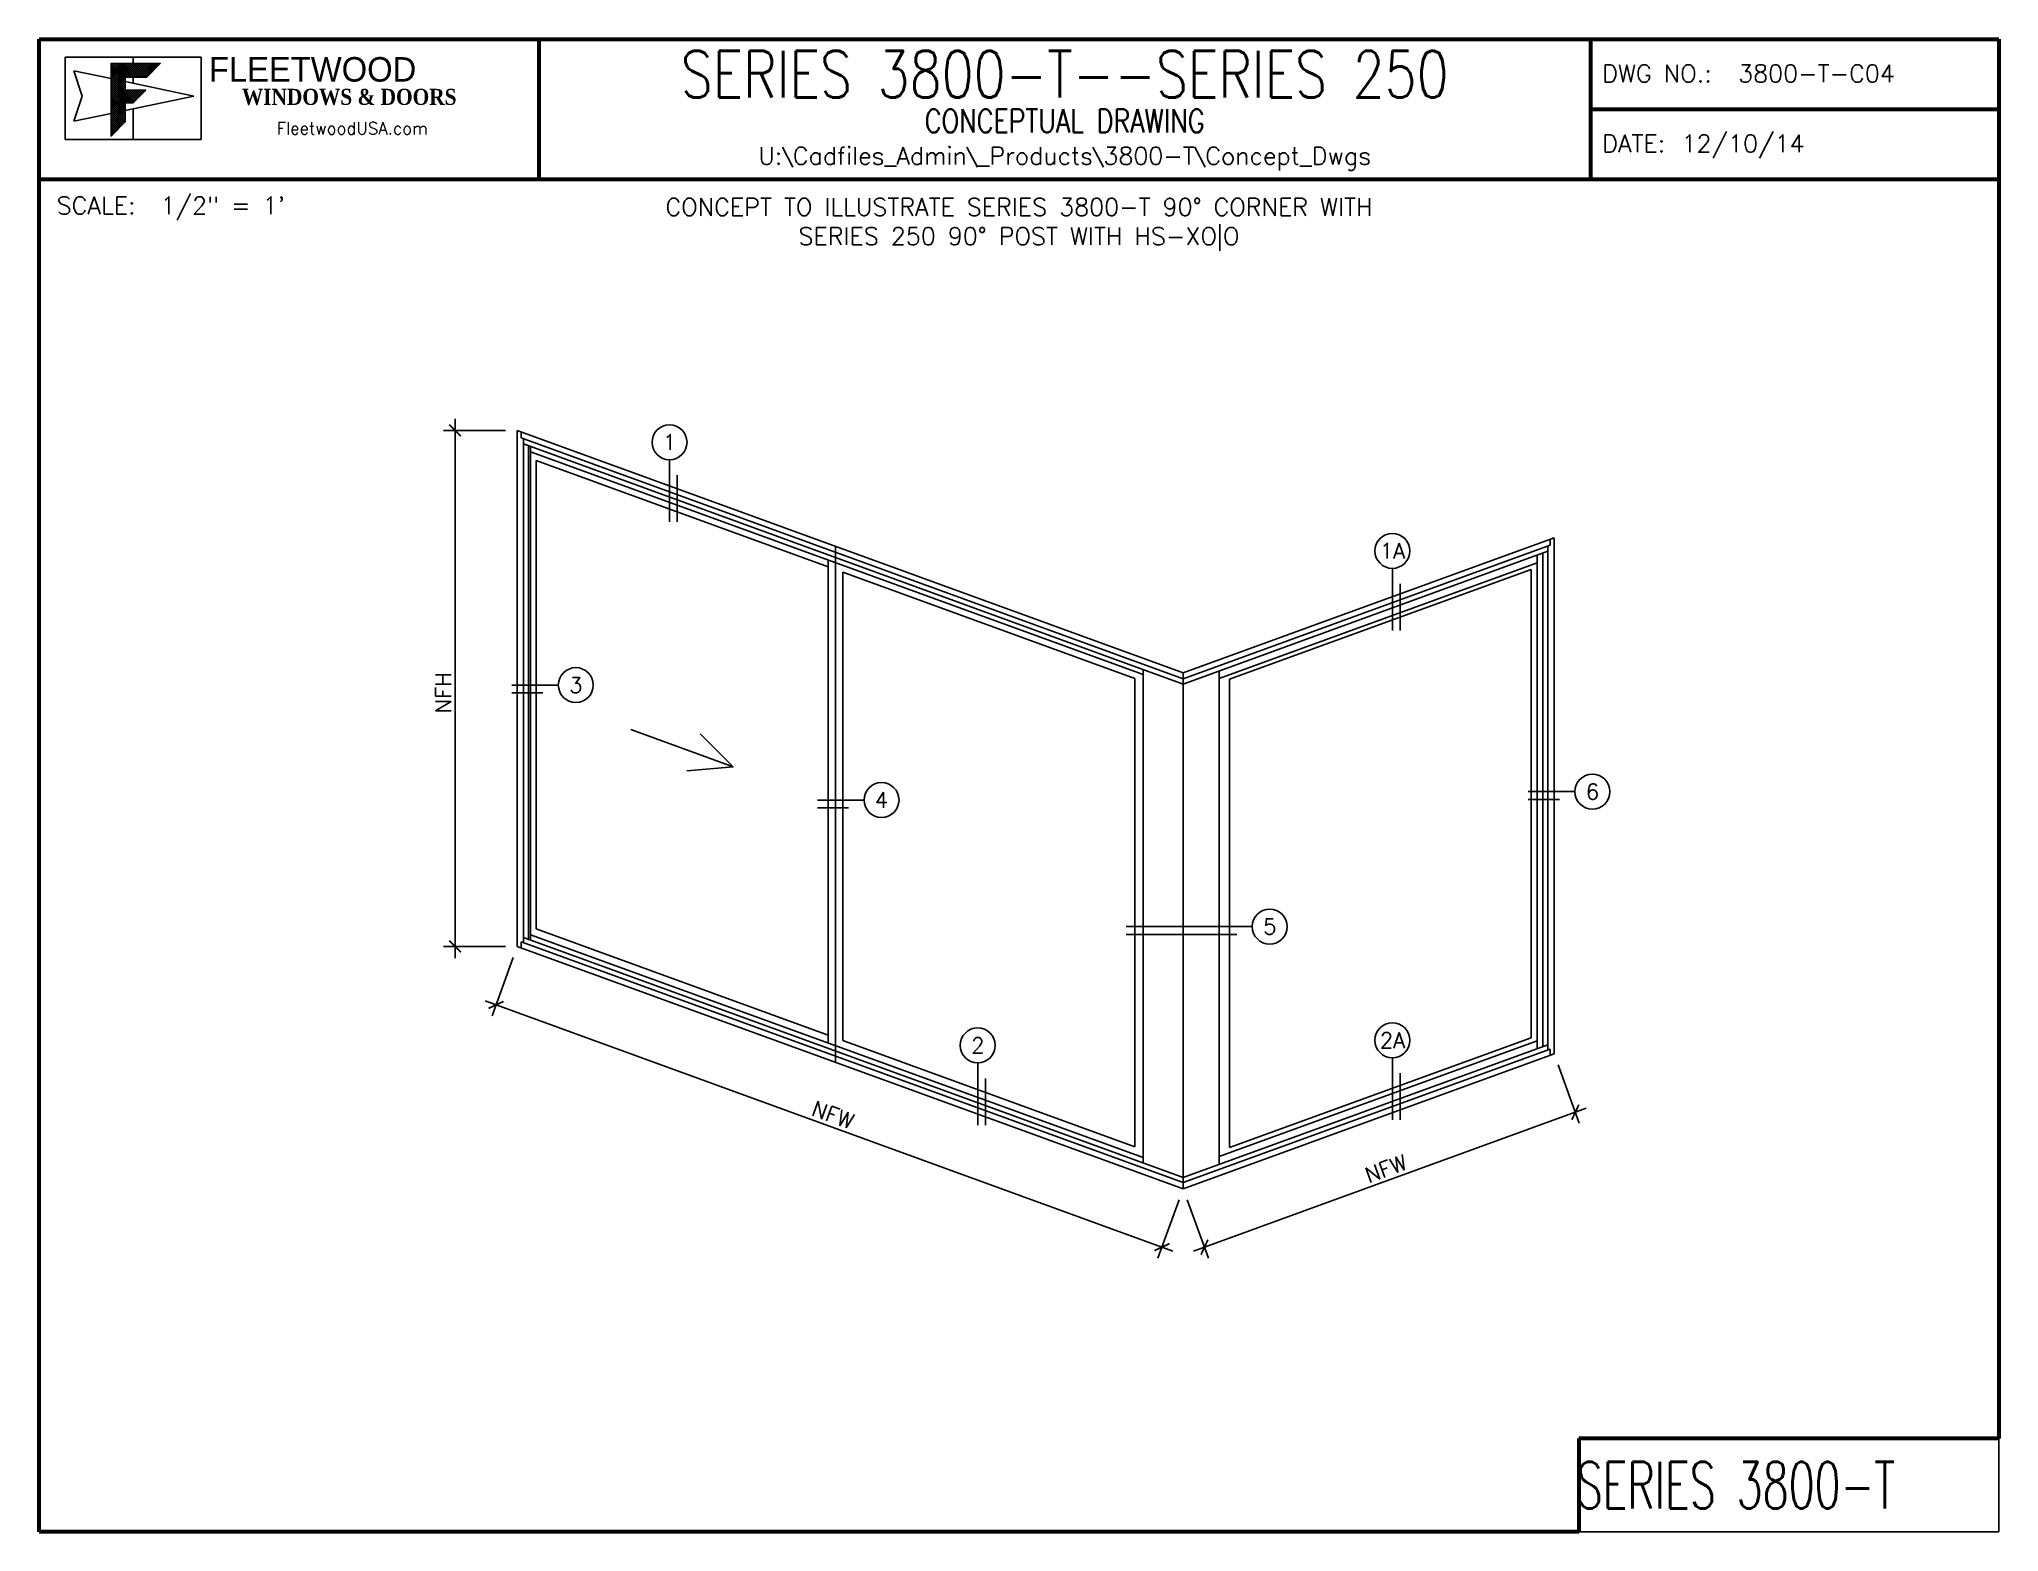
# Paper-space layout '1' of a CAD drawing. Extents: x 0 to 10.5, y 0 to 8.
# The model-space entities are those that its viewports show. They can reach past a viewport. Long polylines and large blocks are cut down to what shows.
import ezdxf
from ezdxf.enums import TextEntityAlignment as Align

# ---------------------------------------------------------------- set-up
doc = ezdxf.new("R2010")
doc.units = 0
doc.header["$MEASUREMENT"] = 0
doc.linetypes.add('CENTER', pattern=[2, 1.25, -0.25, 0.25, -0.25])
doc.layers.get('0').update_dxf_attribs({"linetype": 'CONTINUOUS'})
doc.layers.get('Defpoints').update_dxf_attribs({"linetype": 'CONTINUOUS'})
for name, color, linetype in [('CENTERLINE', 40, 'CENTER'), ('FRAME', 1, 'CONTINUOUS'), ('TEXT', 7, 'CONTINUOUS'), ('VENT', 5, 'CONTINUOUS')]:
    doc.layers.add(name, color=color, linetype=linetype)
doc.layers.add('No Print', color=30, linetype='CONTINUOUS', plot=False)
doc.layers.add('VP', color=40, linetype='CONTINUOUS', plot=False)
doc.styles.get("Standard").update_dxf_attribs({"font": 'romans.shx'})
doc.dimstyles.new('1X1', dxfattribs={"dimscale": 16, "dimtxt": 0.125, "dimasz": 0.09375, "dimexe": 0.09375, "dimexo": 0.09375, "dimgap": 0.032, "dimtad": 1, "dimdec": 4, "dimzin": 11, "dimdsep": 46, "dimlunit": 5, "dimtxsty": 'Standard', "dimblk1": 'ARCHTICK', "dimblk2": 'ARCHTICK', "dimsah": 1, "dimcen": 0.09, "dimdle": 0.09375, "dimadec": 0, "dimazin": 0, "dimtfac": 1, "dimtdec": 4, "dimtofl": 0, "dimtmove": 0, "dimatfit": 3, "dimldrblk": 'ARCHTICK', "dimfxl": 0, "dimfrac": 2, "dimtolj": 1, "dimtzin": 0, "dimarcsym": 0})

# ---------------------------------------------------------------- blocks, each defined once
blk = doc.blocks.new('CONCEPT LTB')
h = blk.add_hatch()
h.set_pattern_fill('ANSI37', color=151, scale=0.06, style=0)
h.paths.add_polyline_path([(0.649, 7.87), (0.385, 7.87), (0.385, 7.481), (0.461, 7.557), (0.461, 7.659), (0.503, 7.659), (0.571, 7.727), (0.461, 7.727), (0.461, 7.797), (0.576, 7.797)])
at = {"lineweight": 60}
for p, q in [((0, 0), (0, 8)), ((0, 8), (10.5, 8)), ((2.679, 7.25), (2.679, 8)), ((8.312, 8), (8.312, 7.25)), ((10.5, 8), (10.5, 0.5)), ((8.312, 7.625), (10.5, 7.625)), ((8.312, 7.625), (10.5, 7.625)), ((0, 7.25), (10.5, 7.25)), ((10.5, 0.5), (8.25, 0.5)), ((8.25, 0.5), (8.25, 0)), ((8.25, 0), (0, 0))]:
    blk.add_line(p, q, dxfattribs=at)
at = {"color": 151}
for p, q in [((0.14, 7.904), (0.14, 7.462)), ((0.14, 7.904), (0.868, 7.904)), ((0.504, 7.904), (0.504, 7.87)), ((0.868, 7.904), (0.868, 7.462)), ((0.504, 7.797), (0.504, 7.764)), ((0.504, 7.627), (0.504, 7.462)), ((0.14, 7.462), (0.868, 7.462))]:
    blk.add_line(p, q, dxfattribs=at)
at = {"color": 1}
for p, q in [((0.185, 7.831), (0.23, 7.695)), ((0.385, 7.789), (0.185, 7.831)), ((0.828, 7.695), (0.461, 7.773)), ((0.23, 7.695), (0.185, 7.56)), ((0.828, 7.695), (0.461, 7.618)), ((0.385, 7.602), (0.185, 7.56))]:
    blk.add_line(p, q, dxfattribs=at)
at = {"color": 151}
blk.add_lwpolyline([(0.461, 7.557), (0.461, 7.659), (0.503, 7.659), (0.461, 7.659), (0.461, 7.557), (0.385, 7.481), (0.385, 7.87), (0.649, 7.87), (0.576, 7.797), (0.461, 7.797), (0.461, 7.727), (0.571, 7.727), (0.461, 7.727), (0.461, 7.797), (0.576, 7.797), (0.649, 7.87), (0.385, 7.87), (0.385, 7.481), (0.461, 7.557), (0.461, 7.659), (0.503, 7.659), (0.571, 7.727), (0.461, 7.727), (0.461, 7.797), (0.576, 7.797), (0.649, 7.87), (0.385, 7.87), (0.385, 7.481)], close=True, dxfattribs=at)
for s, p in [('DWG NO.:', (8.375, 7.769)), ('DATE:', (8.375, 7.394)), ('SCALE:', (0.094, 7.062))]:
    blk.add_text(s, height=0.0938).set_placement(p)
at = {"attachment_point": 1}
for s, insert, char_height, width in [('{\\fBankGothic Md BT|b0|i0|c0|p34;FLEETWOOD}', (0.909, 7.904), 0.13124, 7.00828), ('{\\fGaramond|b1|i0|c0|p18;WINDOWS & DOORS}', (1.086, 7.734), 0.08608, 1.33618), ('{\\Fromant.shx|c0;FleetwoodUSA.com}', (1.272, 7.555), 0.06519, 0.98742)]:
    blk.add_mtext(s, dxfattribs=dict(at, insert=insert, char_height=char_height, width=width))
for tag, height, p in [('PRODUCT', 0.25, (5.495, 7.812)), ('TYPE1', 0.125, (5.495, 7.563)), ('FILEPATH', 0.0938, (5.495, 7.375)), ('PRODUCT', 0.25, (9.375, 0.25))]:
    blk.add_attdef(tag, text='', height=height).set_placement(p, align=Align.MIDDLE_CENTER)
for tag, p in [('DWG_NO.', (9.039, 7.769)), ('DATE', (8.8, 7.394)), ('SCALE', (0.586, 7.062))]:
    blk.add_attdef(tag, p, '', height=0.0938)
blk = doc.blocks.new('_ARCHTICK')
at = {"color": 0, "linetype": 'ByBlock', "const_width": 0.15}
blk.add_lwpolyline([(-0.5, -0.5), (0.5, 0.5)], dxfattribs=at)
blk = doc.blocks.new('*D141')
at = {"color": 0, "lineweight": -2}
for p, q in [((-56.65, 128.7), (-59.38, 121.18)), ((-60.28, 123.1), (28.17, 90.91)), ((28.98, 97.53), (26.24, 90.02))]:
    blk.add_line(p, q, dxfattribs=at)
at = {"layer": 'Defpoints', "color": 0}
for p in [(-56.14, 130.11), (29.49, 98.94), (26.76, 91.43)]:
    blk.add_point(p, dxfattribs=at)
at = {"color": 0, "lineweight": -2, "xscale": 1.5, "yscale": 1.5, "zscale": 1.5}
for p, rotation in [((-58.87, 122.59), 160), ((26.76, 91.43), 340)]:
    blk.add_blockref('_ARCHTICK', p, dxfattribs=dict(at, rotation=rotation))
at = {"color": 0, "insert": (-15.54, 108.43), "char_height": 2, "attachment_point": 5, "rotation": 340}
blk.add_mtext('\\A1;NFW', dxfattribs=at)
blk = doc.blocks.new('*D142')
at = {"color": 0, "lineweight": -2}
for p, q in [((77.7, 114.89), (80.43, 107.37)), ((30.82, 90.91), (81.33, 109.3)), ((30.01, 97.53), (32.74, 90.02))]:
    blk.add_line(p, q, dxfattribs=at)
at = {"layer": 'Defpoints', "color": 0}
for p in [(77.18, 116.3), (79.92, 108.78), (29.49, 98.94)]:
    blk.add_point(p, dxfattribs=at)
at = {"color": 0, "lineweight": -2, "xscale": 1.5, "yscale": 1.5, "zscale": 1.5}
for p, rotation in [((79.92, 108.78), 20.00000000000001), ((32.23, 91.43), 200)]:
    blk.add_blockref('_ARCHTICK', p, dxfattribs=dict(at, rotation=rotation))
at = {"color": 0, "insert": (55.56, 101.52), "char_height": 2, "attachment_point": 5, "rotation": 20}
blk.add_mtext('\\A1;NFW', dxfattribs=at)
blk = doc.blocks.new('*D143')
at = {"color": 0, "lineweight": -2}
for p, q in [((-64.14, 197.98), (-64.14, 128.61)), ((-57.64, 196.48), (-65.64, 196.48)), ((-57.64, 130.11), (-65.64, 130.11))]:
    blk.add_line(p, q, dxfattribs=at)
at = {"layer": 'Defpoints', "color": 0}
for p in [(-56.14, 196.48), (-64.14, 130.11), (-56.14, 130.11)]:
    blk.add_point(p, dxfattribs=at)
at = {"color": 0, "lineweight": -2, "xscale": 1.5, "yscale": 1.5, "zscale": 1.5}
for p, rotation in [((-64.14, 196.48), 90), ((-64.14, 130.11), 270)]:
    blk.add_blockref('_ARCHTICK', p, dxfattribs=dict(at, rotation=rotation))
at = {"color": 0, "insert": (-65.65, 162.72), "char_height": 2, "attachment_point": 5, "rotation": 90}
blk.add_mtext('\\A1;NFH', dxfattribs=at)

msp = doc.modelspace()

# ---------------------------------------------------------------- linework, layer by layer
for p, q in [((-36.56648, 184.71646), (-36.56648, 192.71646)), ((-35.56648, 184.71646), (-35.56648, 190.71646)), ((56.3926, 170.74092), (56.3926, 178.74092)), ((57.3926, 170.74092), (57.3926, 176.74092)), ((-56.86347, 163.72142), (-50.86347, 163.72142)), ((-56.86347, 162.72142), (-52.86347, 162.72142)), ((-41.51862, 158.0079), (-28.37651, 153.22457)), ((-28.37651, 153.22457), (-32.61915, 157.46721)), ((-28.37651, 153.22457), (-34.35368, 152.70163)), ((-17.5524, 148.93752), (-11.5524, 148.93752)), ((73.8714, 150.01702), (79.8714, 150.01702)), ((73.8714, 149.01702), (77.8714, 149.01702)), ((-17.5524, 147.93752), (-13.5524, 147.93752)), ((22.17647, 132.6595), (38.3721, 132.6595)), ((22.17647, 131.6595), (36.3721, 131.6595)), ((3.07249, 107.13024), (3.07249, 115.13024)), ((56.3926, 107.79387), (56.3926, 115.79387)), ((57.3926, 107.79387), (57.3926, 113.79387)), ((4.07249, 107.13024), (4.07249, 113.13024))]:
    msp.add_line(p, q)
for centre in [(-36.56648, 194.96646), (56.3926, 180.99092), (-48.61347, 163.72142), (82.1214, 150.01702), (-9.3024, 148.93752), (40.6221, 132.6595), (3.07249, 117.38024), (56.3926, 118.04387)]:
    msp.add_circle(centre, 2.25)
at = {"layer": 'CENTERLINE', "ltscale": 0.5}
msp.add_line((-15.2298, 115.22081), (-15.2298, 181.59581), dxfattribs=at)
at = {"layer": 'FRAME'}
for p, q in [((-56.1358, 196.48437), (29.49369, 165.31778)), ((-56.1358, 196.48437), (-56.1358, 130.10937)), ((-55.6358, 195.52139), (-55.6358, 196.30239)), ((-55.6358, 195.52139), (29.49369, 164.53678)), ((-55.3548, 195.41911), (-55.3548, 130.60611)), ((-55.3548, 194.74611), (29.49369, 163.86378)), ((-54.6818, 194.50116), (-54.6818, 131.03416)), ((-54.4326, 194.41046), (-54.4326, 130.94346)), ((-54.4326, 193.73946), (24.32539, 165.0739)), ((29.49369, 165.31778), (77.1831, 182.67531)), ((29.49369, 164.53678), (76.6831, 181.71232)), ((76.4021, 181.61005), (76.4021, 116.79705)), ((76.6831, 181.71232), (76.6831, 182.49332)), ((77.1831, 182.67531), (77.1831, 116.30031)), ((29.49369, 163.86378), (76.4021, 180.93705)), ((34.13343, 164.56901), (75.01006, 179.44689)), ((75.01006, 180.43039), (75.01006, 116.96339)), ((75.7291, 180.69209), (75.7291, 117.22509)), ((24.32539, 165.7449), (24.32539, 102.2779)), ((29.49369, 165.31778), (29.49369, 98.94278)), ((34.13343, 165.55251), (34.13343, 102.08551)), ((-55.3548, 131.27911), (29.49369, 100.39678)), ((-54.4326, 131.61446), (24.32539, 102.9489)), ((-56.1358, 130.10937), (29.49369, 98.94278)), ((-55.6358, 130.70839), (29.49369, 99.72378)), ((-55.6358, 130.70839), (-55.6358, 129.92739)), ((29.49369, 100.39678), (76.4021, 117.47005)), ((29.49369, 99.72378), (76.6831, 116.89932)), ((29.49369, 98.94278), (77.1831, 116.30031)), ((34.13343, 103.06901), (75.01006, 117.94689)), ((76.6831, 116.89932), (76.6831, 116.11832))]:
    msp.add_line(p, q, dxfattribs=at)
at = {"layer": 'No Print'}
msp.add_lwpolyline([(134.37725, 228.80978), (-117.62275, 228.80978), (-117.62275, 54.80978), (134.37725, 54.80978)], close=True, dxfattribs=at)
at = {"layer": 'VENT'}
for p, q in [((-53.72783, 192.60794), (-53.72783, 132.35794)), ((-53.72783, 192.60794), (-16.1673, 178.93703)), ((-16.1673, 117.68703), (-16.1673, 179.81203)), ((-14.2923, 118.00458), (-14.2923, 178.25458)), ((-14.2923, 178.25458), (23.26823, 164.58367)), ((35.4255, 164.47679), (74.24656, 178.60649)), ((74.24656, 178.60649), (74.24656, 118.35649)), ((23.26823, 164.58367), (23.26823, 104.33367)), ((35.4255, 164.47679), (35.4255, 104.22679)), ((-16.1673, 118.68703), (-53.72783, 132.35794)), ((23.26823, 104.33367), (-14.2923, 118.00458)), ((35.4255, 104.22679), (74.24656, 118.35649))]:
    msp.add_line(p, q, dxfattribs=at)

# ---------------------------------------------------------------- texts
for s, p in [('1', (-36.56648, 194.96646)), ('1A', (56.3926, 180.99092)), ('3', (-48.61347, 163.72142)), ('4', (-9.3024, 148.93752)), ('6', (82.1214, 150.01702)), ('5', (40.6221, 132.6595)), ('2A', (56.3926, 118.04387)), ('2', (3.07249, 117.38024))]:
    msp.add_text(s, height=2).set_placement(p, align=Align.MIDDLE_CENTER)
at = {"layer": 'TEXT', "insert": (8.37725, 222.96437), "char_height": 2.25, "width": 103.6292898, "attachment_point": 5}
msp.add_mtext('CONCEPT TO ILLUSTRATE SERIES 3800-T 90%%D CORNER WITH SERIES 250 90%%D POST WITH HS-XO|O', dxfattribs=at)

# ---------------------------------------------------------------- dimensions: what is measured, and where the dimension line sits
for base, p1, p2, angle, text, picture, middle, dimtype in [((-64.1358, 130.10937), (-56.1358, 196.48437), (-56.1358, 130.10937), 90, 'NFH', '*D143', (-64.1358, 162.71701), 160), ((26.75753, 91.42524), (-56.1358, 130.10937), (29.49369, 98.94278), 340, 'NFW', '*D141', (-16.05721, 107.00854), 161), ((79.91926, 108.78277), (29.49369, 98.94278), (77.1831, 116.30031), 20, 'NFW', '*D142', (56.07456, 100.104), 161)]:
    dim = msp.add_linear_dim(base=base, p1=p1, p2=p2, angle=angle, text=text, dimstyle='1X1', override={"dimpost": '"'})
    dim.commit()
    dim.dimension.update_dxf_attribs({"geometry": picture, "text_midpoint": middle, "dimtype": dimtype})

psp = doc.layouts.new('1')

# ---------------------------------------------------------------- block references
ref = psp.add_blockref('CONCEPT LTB', (0, 0))
ref.add_attrib('PRODUCT', 'SERIES 3800-T--SERIES 250', dxfattribs={"height": 0.25, "width": 0.8}).set_placement((5.495, 7.812), align=Align.MIDDLE_CENTER)
ref.add_attrib('TYPE1', 'CONCEPTUAL DRAWING', dxfattribs={"height": 0.125, "width": 0.8}).set_placement((5.495, 7.562), align=Align.MIDDLE_CENTER)
ref.add_attrib('FILEPATH', 'U:\\Cadfiles_Admin\\_Products\\3800-T\\Concept_Dwgs', dxfattribs={"height": 0.09375}).set_placement((5.495, 7.375), align=Align.MIDDLE_CENTER)
ref.add_attrib('PRODUCT', '   SERIES 3800-T', (7.875, 0.125), dxfattribs={"height": 0.25, "width": 0.65})
ref.add_attrib('SCALE', ' 1/2" = 1\'', (0.586, 7.062), dxfattribs={"height": 0.0938})
ref.add_attrib('DWG_NO.', ' 3800-T-C04', (9.039, 7.769), dxfattribs={"height": 0.09375})
ref.add_attrib('DATE', '12/10/14', (8.8, 7.394), dxfattribs={"height": 0.0938})

# ---------------------------------------------------------------- viewports
at = {"layer": 'VP'}
psp.add_viewport(center=(5.25, 3.625), size=(10.5, 7.25), view_center_point=(8.37725, 141.80978), view_height=174, dxfattribs=at)

doc.saveas('drawing.dxf')
